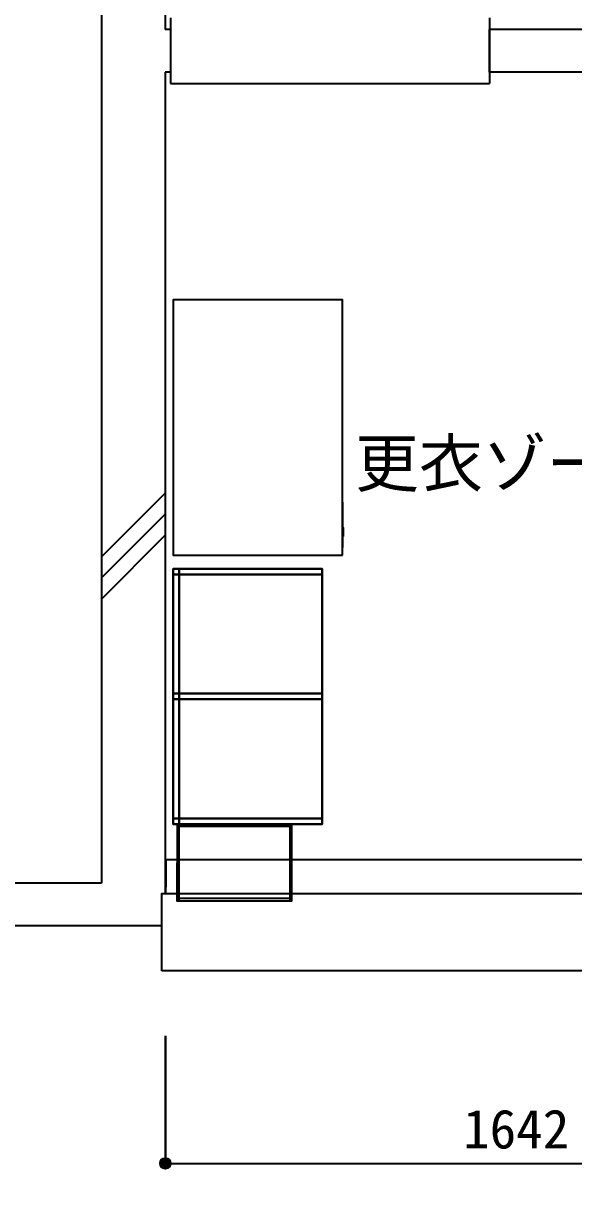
# Model space of a CAD drawing. Units: millimetres at full size, sheet at 1:50. Extents: x -9750 to 9750, y -6680 to 6675.
# Drawn here: x -5449 to -4157, y 1039 to 3809 of the extents above; entities that cross this region are included whole.
import ezdxf
from ezdxf.enums import TextEntityAlignment as Align

# ---------------------------------------------------------------- set-up
doc = ezdxf.new("R2010")
doc.units = ezdxf.units.MM
doc.header["$LTSCALE"] = 50
for name, color, linetype in [('0-1_用紙枠', 4, 'Continuous'), ('0-4_スペース', 4, 'Continuous'), ('0-6_壁', 4, 'Continuous'), ('0-7_建具', 7, 'Continuous'), ('0-8_床仕上', 7, 'Continuous'), ('0-9_部品実装', 7, 'Continuous'), ('0-A_汎用オブジェクト（実装）', 4, 'Continuous')]:
    doc.layers.add(name, color=color, linetype=linetype)
doc.styles.add('ＭＳ ゴシック', font='')
doc.styles.get('ＭＳ ゴシック').set_extended_font_data('MS Gothic')

msp = doc.modelspace()

# ---------------------------------------------------------------- wipeouts: each hides what was drawn before it
msp.add_wipeout([(-5115.77, 3745.05), (-4015.77, 3745.05), (-4015.77, 5120.05), (-4015.77, 5120.05)])

# ---------------------------------------------------------------- next in the draw order: wipeouts: each hides what was drawn before it
msp.add_wipeout([(-5115.77, 3745.05), (-4015.77, 5120.05), (-5115.77, 5120.05), (-5115.77, 5120.05)])

# ---------------------------------------------------------------- next in the draw order: linework, layer by layer
at = {"layer": '0-8_床仕上'}
msp.add_solid([(-5115.77, 3745.05), (-5115.77, 5120.05), (-5115.77, 5120.05)], dxfattribs=at)

# ---------------------------------------------------------------- next in the draw order: wipeouts: each hides what was drawn before it
msp.add_wipeout([(-5115.77, 1780.2), (-3473.77, 1780.2), (-3473.77, 3745.05), (-3473.77, 3745.05)])

# ---------------------------------------------------------------- next in the draw order: wipeouts: each hides what was drawn before it
msp.add_wipeout([(-5115.77, 1780.2), (-3473.77, 3745.05), (-5115.77, 3745.05), (-5115.77, 3745.05)])

# ---------------------------------------------------------------- next in the draw order: linework, layer by layer
msp.add_solid([(-5115.77, 1780.2), (-5115.77, 3745.05), (-5115.77, 3745.05)], dxfattribs=at)
at = {"layer": '0-A_汎用オブジェクト（実装）'}
for p, q in [((-5097.09, 1927.9), (-5097.09, 2527.9)), ((-5097.09, 1927.9), (-5097.09, 2527.9)), ((-5097.09, 2527.9), (-4747.09, 2527.9)), ((-5097.09, 2527.9), (-4747.09, 2527.9)), ((-5097.09, 1927.9), (-5097.09, 2527.9)), ((-5097.09, 2514.56), (-5097.09, 2527.9)), ((-4747.09, 2527.9), (-4747.09, 1927.9)), ((-4747.09, 2514.56), (-5097.09, 2514.56)), ((-4747.09, 2221.23), (-5097.09, 2221.23)), ((-4747.09, 2234.56), (-4747.09, 2221.23)), ((-4747.09, 1941.23), (-4747.09, 1927.9)), ((-4747.09, 1927.9), (-5097.09, 1927.9)), ((-4747.09, 1927.9), (-5097.09, 1927.9)), ((-4747.09, 1927.9), (-5097.09, 1927.9)), ((-5083.09, 1927.9), (-5097.09, 1927.9))]:
    msp.add_line(p, q, dxfattribs=at)
for points in [[(-5083.09, 1927.9), (-5083.09, 2527.9), (-5097.09, 2527.9), (-5097.09, 1927.9)], [(-4747.09, 2514.56), (-4747.09, 2527.9), (-5097.09, 2527.9), (-5097.09, 2514.56)], [(-4747.09, 1927.9), (-4747.09, 2527.9), (-5097.09, 2527.9), (-5097.09, 1927.9)], [(-4747.09, 1927.9), (-4747.09, 2527.9), (-5097.09, 2527.9), (-5097.09, 1927.9)], [(-4747.09, 1927.9), (-4747.09, 2527.9), (-5097.09, 2527.9), (-5097.09, 1927.9)], [(-4747.09, 1927.9), (-4747.09, 2527.9), (-5097.09, 2527.9), (-5097.09, 1927.9)], [(-4747.09, 1927.9), (-4747.09, 2527.9), (-5097.09, 2527.9), (-5097.09, 1927.9)], [(-4747.09, 1927.9), (-4747.09, 2527.9), (-5097.09, 2527.9), (-5097.09, 1927.9)], [(-4747.09, 1927.9), (-4747.09, 2527.9), (-5097.09, 2527.9), (-5097.09, 1927.9)], [(-4747.09, 2514.56), (-4747.09, 2527.9), (-5097.09, 2527.9), (-5097.09, 2514.56)], [(-5083.09, 1927.9), (-5083.09, 2527.9), (-5097.09, 2527.9), (-5097.09, 1927.9)], [(-4747.09, 2221.23), (-4747.09, 2234.56), (-5097.09, 2234.56), (-5097.09, 2221.23)], [(-4747.09, 2221.23), (-4747.09, 2234.56), (-5097.09, 2234.56), (-5097.09, 2221.23)], [(-4747.09, 1927.9), (-4747.09, 1941.23), (-5097.09, 1941.23), (-5097.09, 1927.9)], [(-4747.09, 1927.9), (-4747.09, 1941.23), (-5097.09, 1941.23), (-5097.09, 1927.9)], [(-4820.75, 1927.9), (-5085.75, 1927.9), (-5085.75, 1922.9), (-4820.75, 1922.9)]]:
    msp.add_lwpolyline(points, close=True, dxfattribs=at)
for points in [[(-5097.09, 1927.9), (-5097.09, 2527.9), (-4747.09, 2527.9)], [(-4747.09, 2527.9), (-5097.09, 2527.9), (-5097.09, 1927.9), (-4747.09, 1927.9), (-5097.09, 1927.9)], [(-5097.09, 2527.9), (-4747.09, 2527.9), (-4747.09, 1927.9)], [(-4747.09, 2527.9), (-4747.09, 1927.9), (-5097.09, 1927.9)], [(-5097.09, 1927.9), (-5097.09, 2527.9), (-4747.09, 2527.9), (-4747.09, 2514.56)], [(-5097.09, 2527.9), (-5083.09, 2527.9), (-5083.09, 1927.9)], [(-4747.09, 2527.9), (-4747.09, 1927.9), (-4747.09, 2527.9)], [(-5097.09, 2221.23), (-5097.09, 2234.56), (-4747.09, 2234.56)], [(-5097.09, 1927.9), (-5097.09, 1941.23), (-4747.09, 1941.23)]]:
    msp.add_lwpolyline(points, dxfattribs=at)

# ---------------------------------------------------------------- next in the draw order: texts
at = {"layer": '0-4_スペース', "style": 'ＭＳ ゴシック'}
msp.add_text('更衣ゾーン', height=110, dxfattribs=at).set_placement((-4669.77, 2687.63), align=Align.BOTTOM_LEFT)

# ---------------------------------------------------------------- next in the draw order: wipeouts: each hides what was drawn before it
msp.add_wipeout([(-5097.09, 2560.03), (-4699.43, 2560.03), (-4699.43, 2578.1), (-4699.43, 2578.1)])

# ---------------------------------------------------------------- next in the draw order: wipeouts: each hides what was drawn before it
for points in [[(-5097.09, 2560.03), (-4699.43, 2578.1), (-5097.09, 2578.1), (-5097.09, 2578.1)], [(-7091.4, 127.09), (-5114.57, 127.09), (-5114.57, 1780.2), (-5114.57, 1780.2)]]:
    msp.add_wipeout(points)

# ---------------------------------------------------------------- next in the draw order: linework, layer by layer
at = {"layer": '0-9_部品実装'}
msp.add_solid([(-5097.09, 2560.03), (-5097.09, 2578.1), (-5097.09, 2578.1)], dxfattribs=at)

# ---------------------------------------------------------------- next in the draw order: wipeouts: each hides what was drawn before it
msp.add_wipeout([(-7091.4, 127.09), (-5114.57, 1780.2), (-5381.13, 1780.2), (-5381.13, 1780.2)])

# ---------------------------------------------------------------- next in the draw order: wipeouts: each hides what was drawn before it
for points in [[(-5097.09, 2578.1), (-4699.43, 2578.1), (-4698.63, 2579.34), (-4698.63, 2579.34)], [(-3473.77, 127.09), (-3473.77, 1844.5), (-5114.57, 1844.5), (-5114.57, 1844.5)], [(-7091.4, 127.09), (-5381.13, 1780.2), (-5381.13, 1780.2), (-5381.13, 1780.2)]]:
    msp.add_wipeout(points)

# ---------------------------------------------------------------- next in the draw order: wipeouts: each hides what was drawn before it
for points in [[(-5097.09, 2578.1), (-4698.63, 2579.34), (-5097.09, 2579.34), (-5097.09, 2579.34)], [(-3473.77, 127.09), (-5114.57, 1844.5), (-5114.57, 127.09), (-5114.57, 127.09)]]:
    msp.add_wipeout(points)

# ---------------------------------------------------------------- next in the draw order: linework, layer by layer
at = {"layer": '0-1_用紙枠'}
for p, q in [((-5115.77, 1430.99), (-5115.77, 1130.99)), ((-5115.77, 1130.99), (-3465.77, 1130.99))]:
    msp.add_line(p, q, dxfattribs=at)
msp.add_circle((-5115.77, 1130.99), 12.5, dxfattribs=at)
for points in [[(-5103.27, 1130.99), (-5127.31, 1135.78), (-5128.03, 1133.43)], [(-5103.27, 1130.99), (-5126.16, 1137.94), (-5127.31, 1135.78)], [(-5103.27, 1130.99), (-5124.6, 1139.83), (-5126.16, 1137.94)], [(-5103.27, 1130.99), (-5122.71, 1141.39), (-5124.6, 1139.83)], [(-5103.27, 1130.99), (-5120.55, 1142.54), (-5122.71, 1141.39)], [(-5103.27, 1130.99), (-5118.2, 1143.25), (-5120.55, 1142.54)], [(-5103.27, 1130.99), (-5115.77, 1143.49), (-5118.2, 1143.25)], [(-5103.27, 1130.99), (-5113.33, 1143.25), (-5115.77, 1143.49)], [(-5103.27, 1130.99), (-5110.98, 1142.54), (-5113.33, 1143.25)], [(-5103.27, 1130.99), (-5108.82, 1141.39), (-5110.98, 1142.54)], [(-5103.27, 1130.99), (-5106.93, 1139.83), (-5108.82, 1141.39)], [(-5103.27, 1130.99), (-5105.37, 1137.94), (-5106.93, 1139.83)], [(-5103.27, 1130.99), (-5104.22, 1135.78), (-5105.37, 1137.94)], [(-5103.27, 1130.99), (-5103.51, 1133.43), (-5104.22, 1135.78)], [(-5103.27, 1130.99), (-5128.03, 1133.43), (-5128.27, 1130.99)], [(-5103.27, 1130.99), (-5128.27, 1130.99), (-5128.03, 1128.55)], [(-5103.27, 1130.99), (-5128.03, 1128.55), (-5127.31, 1126.21)], [(-5103.27, 1130.99), (-5127.31, 1126.21), (-5126.16, 1124.05)], [(-5103.27, 1130.99), (-5126.16, 1124.05), (-5124.6, 1122.15)], [(-5103.27, 1130.99), (-5124.6, 1122.15), (-5122.71, 1120.6)], [(-5103.27, 1130.99), (-5122.71, 1120.6), (-5120.55, 1119.44)], [(-5103.27, 1130.99), (-5120.55, 1119.44), (-5118.2, 1118.73)], [(-5103.27, 1130.99), (-5118.2, 1118.73), (-5115.77, 1118.49)], [(-5103.27, 1130.99), (-5115.77, 1118.49), (-5113.33, 1118.73)], [(-5103.27, 1130.99), (-5113.33, 1118.73), (-5110.98, 1119.44)], [(-5103.27, 1130.99), (-5110.98, 1119.44), (-5108.82, 1120.6)], [(-5103.27, 1130.99), (-5108.82, 1120.6), (-5106.93, 1122.15)], [(-5103.27, 1130.99), (-5106.93, 1122.15), (-5105.37, 1124.05)], [(-5103.27, 1130.99), (-5105.37, 1124.05), (-5104.22, 1126.21)], [(-5103.27, 1130.99), (-5104.22, 1126.21), (-5103.51, 1128.55)]]:
    msp.add_solid(points, dxfattribs=at)
at = {"layer": '0-8_床仕上', "color": 4}
msp.add_lwpolyline([(-4128.1, 1844.5), (-5114.57, 1844.5), (-5114.57, 1780.2), (-5115.77, 1780.2)], dxfattribs=at)
at = {"layer": '0-9_部品実装'}
msp.add_solid([(-5097.09, 2578.1), (-5097.09, 2579.34), (-5097.09, 2579.34)], dxfattribs=at)

# ---------------------------------------------------------------- next in the draw order: texts
at = {"layer": '0-1_用紙枠', "style": 'ＭＳ ゴシック'}
msp.add_text('1642', height=91.64, dxfattribs=at).set_placement((-4415.77, 1138.49), align=Align.BOTTOM_LEFT)

# ---------------------------------------------------------------- next in the draw order: wipeouts: each hides what was drawn before it
at = {"color": 7}
msp.add_wipeout([(-5115.77, 4645.05), (-5265.77, 4645.05), (-5265.77, 1789.14), (-5265.77, 1789.14)], dxfattribs=at)
msp.add_wipeout([(-5097.09, 2579.34), (-4698.63, 2579.34), (-4698.63, 2603.76), (-4698.63, 2603.76)])

# ---------------------------------------------------------------- next in the draw order: wipeouts: each hides what was drawn before it
msp.add_wipeout([(-5115.77, 4645.05), (-5265.77, 1789.14), (-5115.77, 1689.14), (-5115.77, 1689.14)], dxfattribs=at)
msp.add_wipeout([(-5097.09, 2579.34), (-4698.63, 2603.76), (-5097.09, 2603.76), (-5097.09, 2603.76)])

# ---------------------------------------------------------------- next in the draw order: linework, layer by layer
at = {"layer": '0-6_壁', "color": 3}
for p, q in [((-5265.77, 4645.05), (-5265.77, 1789.14)), ((-5115.77, 4645.05), (-5115.77, 3795.05)), ((-5115.77, 3695.05), (-5115.77, 1765.36))]:
    msp.add_line(p, q, dxfattribs=at)
at = {"layer": '0-6_壁'}
for p, q in [((-5265.77, 2555.79), (-5115.77, 2705.79)), ((-5265.77, 2506.29), (-5115.77, 2656.29)), ((-5265.77, 2456.8), (-5115.77, 2606.8))]:
    msp.add_line(p, q, dxfattribs=at)
at = {"layer": '0-6_壁', "color": 7}
msp.add_solid([(-5115.77, 4645.05), (-5115.77, 1689.14), (-5115.77, 1689.14)], dxfattribs=at)
at = {"layer": '0-9_部品実装'}
msp.add_solid([(-5097.09, 2579.34), (-5097.09, 2603.76), (-5097.09, 2603.76)], dxfattribs=at)

# ---------------------------------------------------------------- next in the draw order: wipeouts: each hides what was drawn before it
at = {"color": 7}
for points in [[(-3965.77, 3695.05), (-4065.77, 3795.05), (-5115.77, 3795.05), (-5115.77, 3795.05)], [(-5115.77, 1689.14), (-5265.77, 1789.14), (-5587.71, 1789.14), (-5587.71, 1789.14)]]:
    msp.add_wipeout(points, dxfattribs=at)
msp.add_wipeout([(-5097.09, 2603.76), (-4697.09, 2603.76), (-4697.09, 2624.41), (-4697.09, 2624.41)])

# ---------------------------------------------------------------- next in the draw order: wipeouts: each hides what was drawn before it
for points in [[(-3965.77, 3695.05), (-5115.77, 3795.05), (-5115.77, 3695.05), (-5115.77, 3695.05)], [(-5115.77, 1689.14), (-5587.71, 1789.14), (-5475.33, 1689.14), (-5475.33, 1689.14)]]:
    msp.add_wipeout(points, dxfattribs=at)
msp.add_wipeout([(-5097.09, 2603.76), (-4697.09, 2624.41), (-5097.09, 2624.41), (-5097.09, 2624.41)])

# ---------------------------------------------------------------- next in the draw order: linework, layer by layer
at = {"layer": '0-6_壁', "color": 3}
for p, q in [((-5103.8, 3795.05), (-5115.77, 3795.05)), ((-4065.77, 3795.05), (-4353.8, 3795.05)), ((-5103.8, 3695.05), (-5115.77, 3695.05)), ((-3965.77, 3695.05), (-4353.8, 3695.05)), ((-5265.77, 1789.14), (-5587.71, 1789.14)), ((-5123.77, 1689.14), (-5475.33, 1689.14))]:
    msp.add_line(p, q, dxfattribs=at)
at = {"layer": '0-6_壁', "color": 7}
for points in [[(-3965.77, 3695.05), (-5115.77, 3695.05), (-5115.77, 3695.05)], [(-5115.77, 1689.14), (-5475.33, 1689.14), (-5475.33, 1689.14)]]:
    msp.add_solid(points, dxfattribs=at)
at = {"layer": '0-9_部品実装'}
msp.add_solid([(-5097.09, 2603.76), (-5097.09, 2624.41), (-5097.09, 2624.41)], dxfattribs=at)

# ---------------------------------------------------------------- next in the draw order: wipeouts: each hides what was drawn before it
for points in [[(-5103.8, 3822.05), (-5103.8, 3668.05), (-4353.8, 3668.05), (-4353.8, 3668.05)], [(-5097.09, 2624.41), (-4698.63, 2624.41), (-4698.63, 2683.49), (-4698.63, 2683.49)], [(-5123.77, 1583.24), (-3473.77, 1583.24), (-3473.77, 1765.36), (-3473.77, 1765.36)]]:
    msp.add_wipeout(points)

# ---------------------------------------------------------------- next in the draw order: wipeouts: each hides what was drawn before it
for points in [[(-5103.8, 3822.05), (-4353.8, 3668.05), (-4353.8, 3822.05), (-4353.8, 3822.05)], [(-5097.09, 2624.41), (-4698.63, 2683.49), (-5097.09, 2683.49), (-5097.09, 2683.49)], [(-5123.77, 1583.24), (-3473.77, 1765.36), (-5123.77, 1765.36), (-5123.77, 1765.36)]]:
    msp.add_wipeout(points)

# ---------------------------------------------------------------- next in the draw order: linework, layer by layer
at = {"layer": '0-7_建具'}
for p, q in [((-5103.8, 3822.05), (-5103.8, 3668.05)), ((-5103.8, 3795.05), (-5103.8, 3695.05)), ((-4353.8, 3822.05), (-4353.8, 3668.05)), ((-4353.8, 3695.05), (-4353.8, 3795.05)), ((-5103.8, 3668.05), (-4353.8, 3668.05))]:
    msp.add_line(p, q, dxfattribs=at)
at = {"layer": '0-9_部品実装', "color": 4}
msp.add_lwpolyline([(-4697.09, 2603.77), (-4697.09, 2624.41), (-4698.63, 2624.41), (-4698.63, 2603.77)], close=True, dxfattribs=at)
for points in [[(-5123.77, 1583.24), (-5123.77, 1765.36), (-4098.35, 1765.36)], [(-3475.97, 1765.36), (-3473.77, 1765.36), (-3473.77, 1583.24), (-5123.77, 1583.24)]]:
    msp.add_lwpolyline(points, dxfattribs=at)
at = {"layer": '0-9_部品実装'}
for points in [[(-5097.09, 2624.41), (-5097.09, 2683.49), (-5097.09, 2683.49)], [(-5123.77, 1583.24), (-5123.77, 1765.36), (-5123.77, 1765.36)]]:
    msp.add_solid(points, dxfattribs=at)
at = {"layer": '0-A_汎用オブジェクト（実装）'}
for points in [[(-5083.52, 1747.9), (-5083.09, 1927.9), (-5088.09, 1927.91), (-5088.52, 1747.91)], [(-5088.09, 1927.91), (-5088.09, 1747.9), (-4818.52, 1747.9), (-4818.52, 1927.91)], [(-4818.52, 1747.9), (-4818.09, 1927.9), (-4823.09, 1927.91), (-4823.52, 1747.91)], [(-5086.07, 1747.9), (-4821.07, 1747.9), (-4821.07, 1752.9), (-5086.07, 1752.9)]]:
    msp.add_lwpolyline(points, close=True, dxfattribs=at)

# ---------------------------------------------------------------- next in the draw order: wipeouts: each hides what was drawn before it
msp.add_wipeout([(-5097.09, 2683.49), (-4698.63, 2683.49), (-4699.43, 2684.72), (-4699.43, 2684.72)])

# ---------------------------------------------------------------- next in the draw order: wipeouts: each hides what was drawn before it
msp.add_wipeout([(-5097.09, 2683.49), (-4699.43, 2684.72), (-5097.09, 2684.72), (-5097.09, 2684.72)])

# ---------------------------------------------------------------- next in the draw order: linework, layer by layer
at = {"layer": '0-9_部品実装'}
msp.add_solid([(-5097.09, 2683.49), (-5097.09, 2684.72), (-5097.09, 2684.72)], dxfattribs=at)

# ---------------------------------------------------------------- next in the draw order: wipeouts: each hides what was drawn before it
msp.add_wipeout([(-5097.09, 3160.03), (-5097.09, 2684.72), (-4699.43, 2684.72), (-4699.43, 2684.72)])

# ---------------------------------------------------------------- next in the draw order: wipeouts: each hides what was drawn before it
msp.add_wipeout([(-5097.09, 3160.03), (-4699.43, 2684.72), (-4699.43, 3160.03), (-4699.43, 3160.03)])

# ---------------------------------------------------------------- next in the draw order: linework, layer by layer
at = {"layer": '0-9_部品実装', "color": 4}
for points in [[(-4699.43, 2560.03), (-4699.43, 3160.03), (-5097.09, 3160.03), (-5097.09, 2560.03)], [(-4699.43, 2578.1), (-4698.63, 2579.34), (-4698.63, 2683.49), (-4699.43, 2684.72)]]:
    msp.add_lwpolyline(points, close=True, dxfattribs=at)
at = {"layer": '0-9_部品実装'}
msp.add_solid([(-5097.09, 3160.03), (-4699.43, 3160.03), (-4699.43, 3160.03)], dxfattribs=at)

doc.saveas('drawing.dxf')
